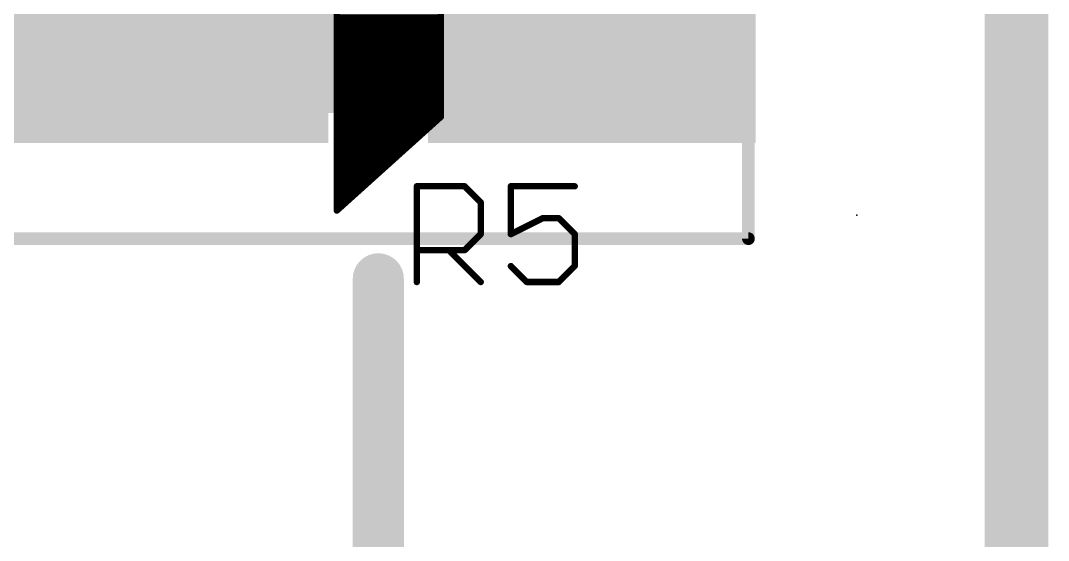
# Model space of a CAD drawing. Extents: x -29 to 78, y -15 to 21.
# Drawn here: x 16.356 to 20.447, y 4.927 to 6.998 of the extents above; entities that cross this region are included whole.
import ezdxf

# ---------------------------------------------------------------- set-up
doc = ezdxf.new("R2010")
doc.units = 0
for name, color, linetype in [('1', 12, 'CONTINUOUS'), ('16', 132, 'CONTINUOUS'), ('20', 53, 'CONTINUOUS'), ('21', 53, 'CONTINUOUS'), ('22', 53, 'CONTINUOUS'), ('24', 53, 'CONTINUOUS'), ('25', 253, 'CONTINUOUS'), ('29', 253, 'CONTINUOUS'), ('31', 253, 'CONTINUOUS'), ('39', 12, 'CONTINUOUS'), ('51', 53, 'CONTINUOUS')]:
    doc.layers.add(name, color=color, linetype=linetype)

# ---------------------------------------------------------------- blocks, each defined once
blk = doc.blocks.new('RECT')
blk.add_solid([(-0.5, -0.5), (0.5, -0.5), (-0.5, 0.5), (0.5, 0.5)])

msp = doc.modelspace()

# ---------------------------------------------------------------- linework, layer by layer
at = {"layer": '1'}
for points, const_width in [([(20.32, 0), (20.32, 20.32)], 0.254), ([(18.63, 6.819), (18.63, 7.112)], 0.2032), ([(17.78, 1.27), (17.78, 5.969)], 0.2032)]:
    msp.add_lwpolyline(points, dxfattribs=dict(at, const_width=const_width))
at = {"layer": '1', "const_width": 0.1016}
for points in [[(18.5792, 6.819, 1), (18.6808, 6.819)], [(17.8308, 5.969, 1), (17.7292, 5.969)]]:
    msp.add_lwpolyline(points, format="xyb", dxfattribs=at)
at = {"layer": '16', "const_width": 0.254}
msp.add_lwpolyline([(20.32, 0), (20.32, 20.32)], dxfattribs=at)
at = {"layer": '20', "const_width": 0.254}
msp.add_lwpolyline([(20.32, 0), (20.32, 20.32)], dxfattribs=at)
at = {"layer": '22', "const_width": 0.0254}
for points in [[(18.0289, 6.6142), (18.0289, 8.6716)], [(17.6149, 7.6708), (17.6149, 6.2408)], [(17.6149, 7.0104), (18.0289, 7.0104)], [(17.6149, 6.985), (18.0289, 6.985)], [(17.6149, 6.9596), (18.0289, 6.9596)], [(17.6149, 6.9342), (18.0289, 6.9342)], [(17.6149, 6.9088), (18.0289, 6.9088)], [(17.6149, 6.8834), (18.0289, 6.8834)], [(17.6149, 6.858), (18.0289, 6.858)], [(17.6149, 6.8326), (18.0289, 6.8326)], [(17.6149, 6.8072), (18.0289, 6.8072)], [(17.6149, 6.7818), (18.0289, 6.7818)], [(17.6149, 6.7564), (18.0289, 6.7564)], [(17.6149, 6.731), (18.0289, 6.731)], [(17.6149, 6.7056), (18.0289, 6.7056)], [(17.6149, 6.6802), (18.0289, 6.6802)], [(17.6149, 6.6548), (18.0289, 6.6548)], [(17.6149, 6.6294), (18.0289, 6.6294)], [(17.6149, 6.2408), (18.0289, 6.6142)], [(17.6149, 6.604), (18.0176, 6.604)], [(17.6149, 6.5786), (17.9894, 6.5786)], [(17.6149, 6.5532), (17.9613, 6.5532)], [(17.6149, 6.5278), (17.9331, 6.5278)], [(17.6149, 6.5024), (17.9049, 6.5024)], [(17.6149, 6.477), (17.8768, 6.477)], [(17.6149, 6.4516), (17.8486, 6.4516)], [(17.6149, 6.4262), (17.8205, 6.4262)], [(17.6149, 6.4008), (17.7923, 6.4008)], [(17.6149, 6.3754), (17.7641, 6.3754)], [(17.6149, 6.35), (17.736, 6.35)], [(17.6149, 6.3246), (17.7078, 6.3246)], [(17.6149, 6.2992), (17.6796, 6.2992)], [(17.6149, 6.2738), (17.6515, 6.2738)], [(17.6149, 6.2484), (17.6233, 6.2484)]]:
    msp.add_lwpolyline(points, dxfattribs=at)
at = {"layer": '22', "const_width": 0.0127}
for points in [[(17.6149, 6.9914, 1), (17.6149, 6.9787)], [(18.0289, 6.9787, 1), (18.0289, 6.9914)], [(17.6149, 6.966, 1), (17.6149, 6.9532)], [(18.0289, 6.9532, 1), (18.0289, 6.966)], [(17.6149, 6.9152, 1), (17.6149, 6.9024)], [(17.6149, 6.9406, 1), (17.6149, 6.9279)], [(18.0289, 6.9279, 1), (18.0289, 6.9406)], [(18.0289, 6.9024, 1), (18.0289, 6.9152)], [(17.6149, 6.8898, 1), (17.6149, 6.877)], [(18.0289, 6.877, 1), (18.0289, 6.8898)], [(17.6149, 6.839, 1), (17.6149, 6.8262)], [(17.6149, 6.8644, 1), (17.6149, 6.8517)], [(18.0289, 6.8517, 1), (18.0289, 6.8644)], [(18.0289, 6.8262, 1), (18.0289, 6.839)], [(17.6149, 6.8136, 1), (17.6149, 6.8008)], [(17.6149, 6.7882, 1), (17.6149, 6.7755)], [(18.0289, 6.8008, 1), (18.0289, 6.8136)], [(18.0289, 6.7755, 1), (18.0289, 6.7882)], [(17.6149, 6.7628, 1), (17.6149, 6.75)], [(18.0289, 6.75, 1), (18.0289, 6.7628)], [(17.6149, 6.7374, 1), (17.6149, 6.7247)], [(17.6149, 6.712, 1), (17.6149, 6.6993)], [(18.0289, 6.7247, 1), (18.0289, 6.7374)], [(18.0289, 6.6993, 1), (18.0289, 6.712)], [(17.6149, 6.6866, 1), (17.6149, 6.6738)], [(18.0289, 6.6738, 1), (18.0289, 6.6866)], [(17.6149, 6.6612, 1), (17.6149, 6.6485)], [(17.6149, 6.6358, 1), (17.6149, 6.6231)], [(18.0289, 6.6485, 1), (18.0289, 6.6612)], [(18.0289, 6.6231, 1), (18.0289, 6.6358)], [(17.6149, 6.6104, 1), (17.6149, 6.5976)], [(17.6149, 6.585, 1), (17.6149, 6.5723)], [(17.9894, 6.5723, 1), (17.9894, 6.585)], [(18.0176, 6.5976, 1), (18.0176, 6.6104)], [(18.0225, 6.6142, 1), (18.0353, 6.6142)], [(18.0332, 6.6095, 1), (18.0246, 6.6189)], [(17.6149, 6.5596, 1), (17.6149, 6.5469)], [(17.9613, 6.5469, 1), (17.9613, 6.5596)], [(17.6149, 6.5342, 1), (17.6149, 6.5214)], [(17.6149, 6.5088, 1), (17.6149, 6.4961)], [(17.9049, 6.4961, 1), (17.9049, 6.5088)], [(17.9331, 6.5214, 1), (17.9331, 6.5342)], [(17.6149, 6.458, 1), (17.6149, 6.4452)], [(17.6149, 6.4834, 1), (17.6149, 6.4707)], [(17.8486, 6.4452, 1), (17.8486, 6.458)], [(17.8768, 6.4707, 1), (17.8768, 6.4834)], [(17.6149, 6.4326, 1), (17.6149, 6.4199)], [(17.8205, 6.4199, 1), (17.8205, 6.4326)], [(17.6149, 6.4072, 1), (17.6149, 6.3944)], [(17.6149, 6.3818, 1), (17.6149, 6.369)], [(17.7641, 6.369, 1), (17.7641, 6.3818)], [(17.7923, 6.3944, 1), (17.7923, 6.4072)], [(17.6149, 6.3564, 1), (17.6149, 6.3437)], [(17.736, 6.3437, 1), (17.736, 6.3564)], [(17.6149, 6.331, 1), (17.6149, 6.3182)], [(17.6149, 6.3056, 1), (17.6149, 6.2928)], [(17.6796, 6.2928, 1), (17.6796, 6.3056)], [(17.7078, 6.3182, 1), (17.7078, 6.331)], [(17.6149, 6.2548, 1), (17.6149, 6.242)], [(17.6149, 6.2802, 1), (17.6149, 6.2675)], [(17.6233, 6.242, 1), (17.6233, 6.2548)], [(17.6515, 6.2675, 1), (17.6515, 6.2802)], [(17.6106, 6.2455, 1), (17.6192, 6.2361)], [(17.6086, 6.2408, 1), (17.6213, 6.2408)]]:
    msp.add_lwpolyline(points, format="xyb", dxfattribs=at)
at = {"layer": '24'}
msp.add_point((19.685, 6.223), dxfattribs=at)
at = {"layer": '25', "const_width": 0.0127}
for points in [[(17.9333, 6.344, 1), (17.9333, 6.3313)], [(17.9396, 6.3376, 1), (17.9269, 6.3376)], [(18.1284, 6.3421, 1), (18.1195, 6.3331)], [(18.1239, 6.3313, 1), (18.1239, 6.344)], [(18.3075, 6.344, 1), (18.3075, 6.3313)], [(18.3138, 6.3376, 1), (18.3011, 6.3376)], [(18.5617, 6.3313, 1), (18.5617, 6.344)], [(18.1939, 6.2741, 1), (18.1811, 6.2741)], [(18.183, 6.2696, 1), (18.192, 6.2786)], [(18.4346, 6.2169, 1), (18.4346, 6.2042)], [(18.4374, 6.2048, 1), (18.4318, 6.2162)], [(18.5026, 6.215, 1), (18.4937, 6.206)], [(18.4982, 6.2042, 1), (18.4982, 6.2169)], [(18.1811, 6.147, 1), (18.1939, 6.147)], [(18.192, 6.1425, 1), (18.183, 6.1515)], [(18.3047, 6.1526, 1), (18.3103, 6.1413)], [(18.3011, 6.147, 1), (18.3138, 6.147)], [(18.5681, 6.147, 1), (18.5554, 6.147)], [(18.5572, 6.1425, 1), (18.5662, 6.1515)], [(17.9333, 6.0898, 1), (17.9333, 6.0771)], [(18.0649, 6.0879, 1), (18.0559, 6.0789)], [(18.1239, 6.0771, 1), (18.1239, 6.0898)], [(18.1195, 6.0879, 1), (18.1284, 6.0789)], [(18.312, 6.0243, 1), (18.303, 6.0154)], [(18.5554, 6.0199, 1), (18.5681, 6.0199)], [(18.5662, 6.0154, 1), (18.5572, 6.0243)], [(17.9269, 5.9563, 1), (17.9396, 5.9563)], [(18.183, 5.9518, 1), (18.192, 5.9608)], [(18.371, 5.9627, 1), (18.371, 5.95)], [(18.3666, 5.9518, 1), (18.3755, 5.9608)], [(18.4937, 5.9608, 1), (18.5026, 5.9518)], [(18.4982, 5.95, 1), (18.4982, 5.9627)]]:
    msp.add_lwpolyline(points, format="xyb", dxfattribs=at)
at = {"layer": '25', "const_width": 0.0254}
for points in [[(17.9333, 5.9563), (17.9333, 6.3376)], [(17.9333, 6.3376), (18.1239, 6.3376)], [(18.1239, 6.3376), (18.1875, 6.2741)], [(18.5617, 6.3376), (18.3075, 6.3376)], [(18.3075, 6.3376), (18.3075, 6.147)], [(18.1875, 6.2741), (18.1875, 6.147)], [(18.3075, 6.147), (18.4346, 6.2105)], [(18.4346, 6.2105), (18.4982, 6.2105)], [(18.4982, 6.2105), (18.5617, 6.147)], [(18.1875, 6.147), (18.1239, 6.0834)], [(18.5617, 6.147), (18.5617, 6.0199)], [(18.1239, 6.0834), (17.9333, 6.0834)], [(18.0604, 6.0834), (18.1875, 5.9563)], [(18.371, 5.9563), (18.3075, 6.0199)], [(18.5617, 6.0199), (18.4982, 5.9563)], [(18.4982, 5.9563), (18.371, 5.9563)]]:
    msp.add_lwpolyline(points, dxfattribs=at)
at = {"layer": '39', "const_width": 0.0508}
for points in [[(19.253, 8.095), (19.253, 6.129)], [(19.253, 6.129), (16.307, 6.129)]]:
    msp.add_lwpolyline(points, dxfattribs=at)
at = {"layer": '39', "const_width": 0.0254}
for points in [[(19.2403, 6.129, 1), (19.2657, 6.129)], [(19.253, 6.1163, 1), (19.253, 6.1417)]]:
    msp.add_lwpolyline(points, format="xyb", dxfattribs=at)
at = {"layer": '51', "const_width": 0.1016}
msp.add_lwpolyline([(18.136, 6.68), (17.424, 6.68)], dxfattribs=at)
at = {"layer": '51', "const_width": 0.0508}
for points in [[(17.424, 6.7054, 1), (17.424, 6.6546)], [(18.136, 6.6546, 1), (18.136, 6.7054)]]:
    msp.add_lwpolyline(points, format="xyb", dxfattribs=at)

# ---------------------------------------------------------------- block references
at = {"layer": '1', "xscale": 1.1, "rotation": 180}
for p in [(16.93, 7.112), (18.63, 7.112)]:
    msp.add_blockref('RECT', p, dxfattribs=at)
at = {"layer": '21', "xscale": 0.4572, "yscale": 0.762, "rotation": 180}
msp.add_blockref('RECT', (17.78, 7.112), dxfattribs=at)
at = {"layer": '29', "xscale": 1.3032, "yscale": 1.2032, "rotation": 180}
for p in [(16.93, 7.112), (18.63, 7.112)]:
    msp.add_blockref('RECT', p, dxfattribs=at)
at = {"layer": '31', "xscale": 1.1, "rotation": 180}
for p in [(16.93, 7.112), (18.63, 7.112)]:
    msp.add_blockref('RECT', p, dxfattribs=at)
at = {"layer": '51', "xscale": 0.5001, "yscale": 0.95, "rotation": 180}
for p in [(17.1998, 7.1069), (18.3681, 7.1069)]:
    msp.add_blockref('RECT', p, dxfattribs=at)

doc.saveas('drawing.dxf')
